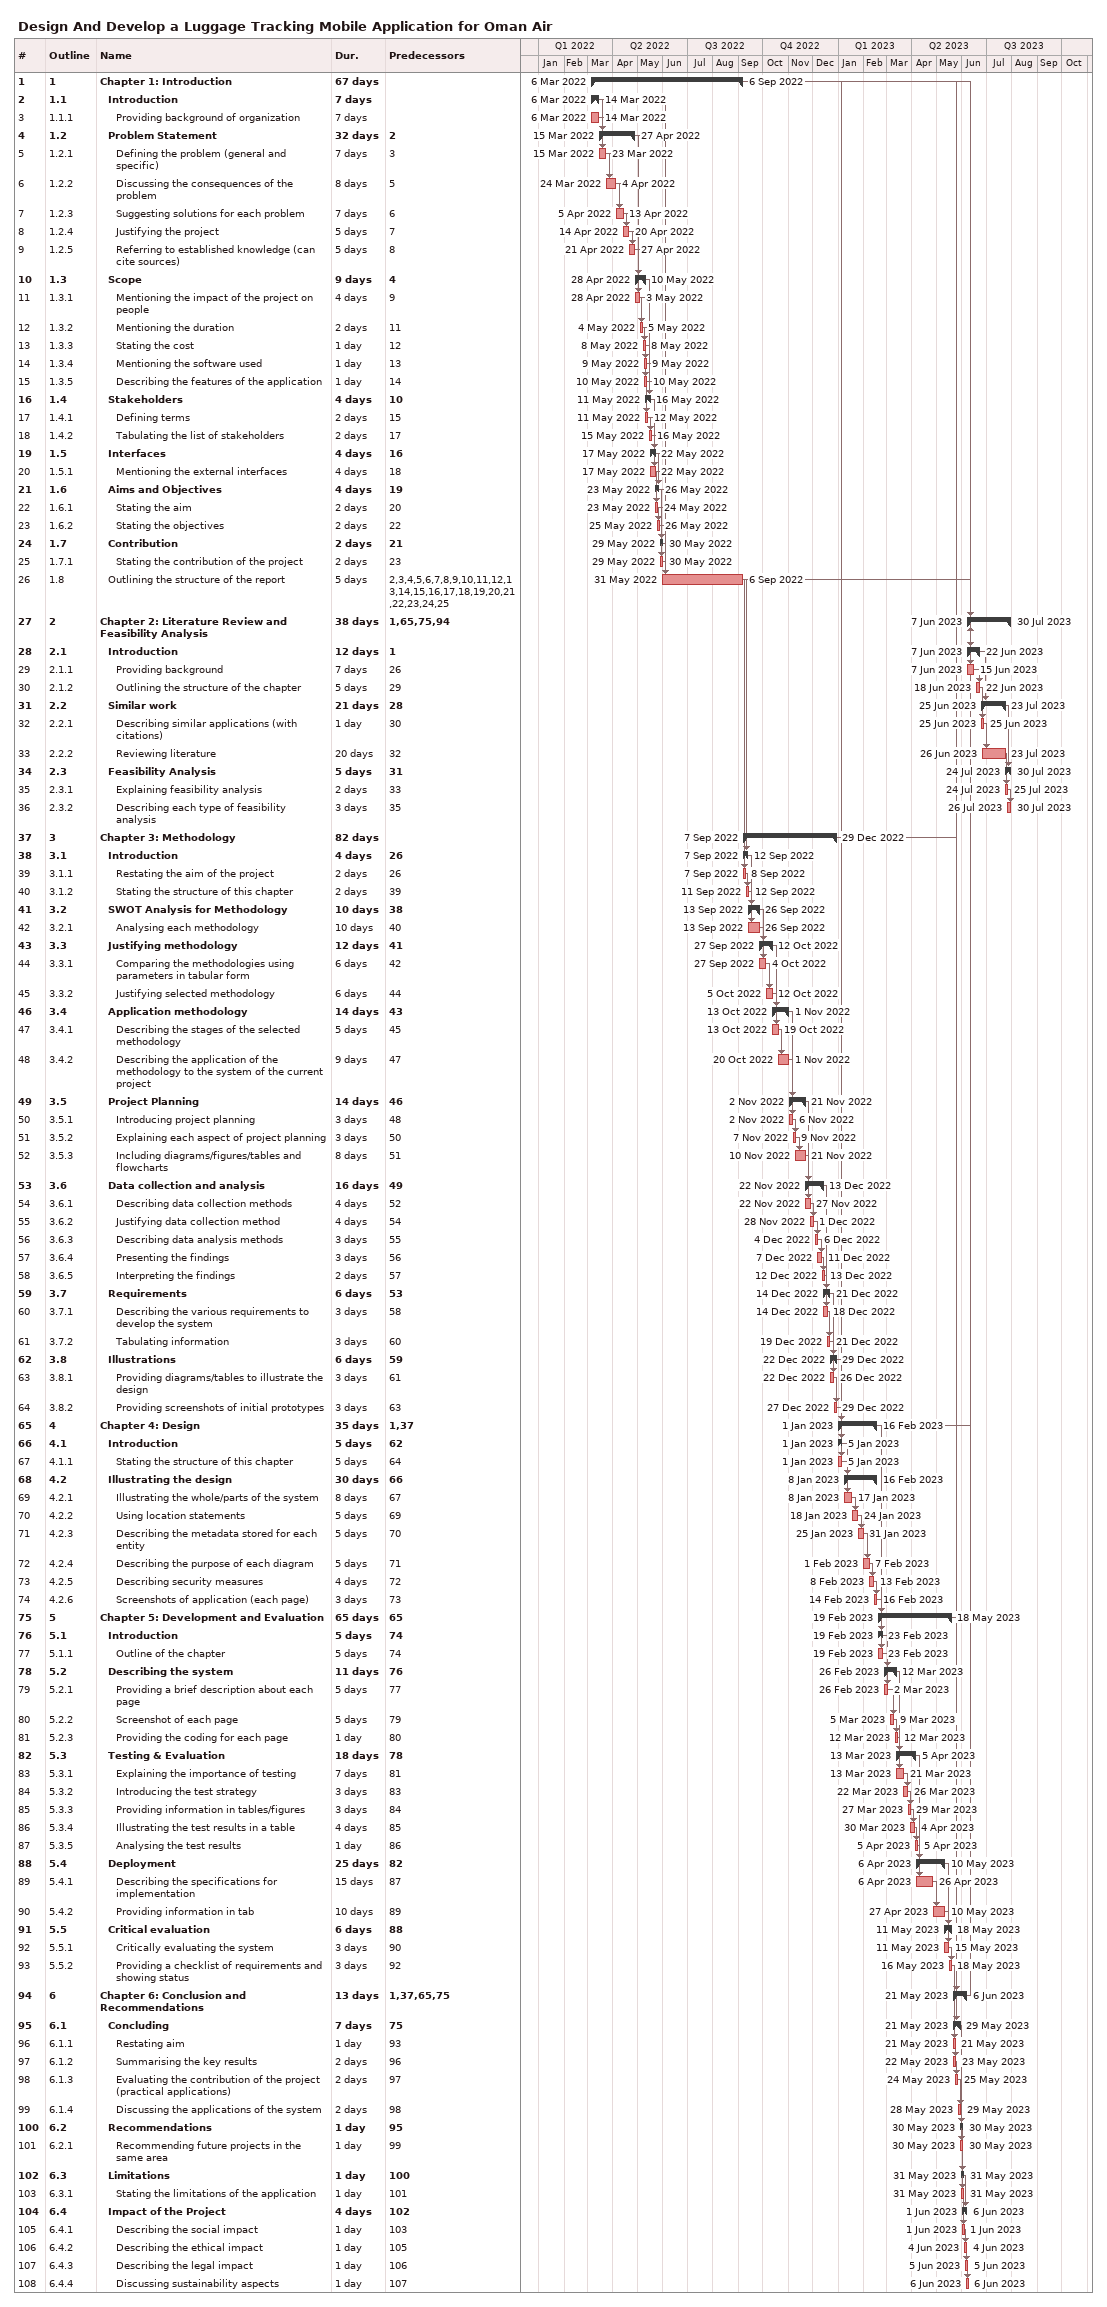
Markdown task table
Design And Develop a Luggage Tracking Mobile Application for Oman Air

| ID | WBS | Task | Duration | Start | Finish | Predecessors |
|---|---|---|---|---|---|---|
| 1 | 1 | **Chapter 1: Introduction** | 67d | 2022-03-06 | 2022-09-06 |  |
| 2 | 1.1 | **Introduction** | 7d | 2022-03-06 | 2022-03-14 |  |
| 3 | 1.1.1 | Providing background of organization | 7d | 2022-03-06 | 2022-03-14 |  |
| 4 | 1.2 | **Problem Statement** | 32d | 2022-03-15 | 2022-04-27 | 2 |
| 5 | 1.2.1 | Defining the problem (general and specific) | 7d | 2022-03-15 | 2022-03-23 | 3 |
| 6 | 1.2.2 | Discussing the consequences of the problem | 8d | 2022-03-24 | 2022-04-04 | 5 |
| 7 | 1.2.3 | Suggesting solutions for each problem | 7d | 2022-04-05 | 2022-04-13 | 6 |
| 8 | 1.2.4 | Justifying the project | 5d | 2022-04-14 | 2022-04-20 | 7 |
| 9 | 1.2.5 | Referring to established knowledge (can cite sources) | 5d | 2022-04-21 | 2022-04-27 | 8 |
| 10 | 1.3 | **Scope** | 9d | 2022-04-28 | 2022-05-10 | 4 |
| 11 | 1.3.1 | Mentioning the impact of the project on people | 4d | 2022-04-28 | 2022-05-03 | 9 |
| 12 | 1.3.2 | Mentioning the duration | 2d | 2022-05-04 | 2022-05-05 | 11 |
| 13 | 1.3.3 | Stating the cost | 1d | 2022-05-08 | 2022-05-08 | 12 |
| 14 | 1.3.4 | Mentioning the software used | 1d | 2022-05-09 | 2022-05-09 | 13 |
| 15 | 1.3.5 | Describing the features of the application | 1d | 2022-05-10 | 2022-05-10 | 14 |
| 16 | 1.4 | **Stakeholders** | 4d | 2022-05-11 | 2022-05-16 | 10 |
| 17 | 1.4.1 | Defining terms | 2d | 2022-05-11 | 2022-05-12 | 15 |
| 18 | 1.4.2 | Tabulating the list of stakeholders | 2d | 2022-05-15 | 2022-05-16 | 17 |
| 19 | 1.5 | **Interfaces** | 4d | 2022-05-17 | 2022-05-22 | 16 |
| 20 | 1.5.1 | Mentioning the external interfaces | 4d | 2022-05-17 | 2022-05-22 | 18 |
| 21 | 1.6 | **Aims and Objectives** | 4d | 2022-05-23 | 2022-05-26 | 19 |
| 22 | 1.6.1 | Stating the aim | 2d | 2022-05-23 | 2022-05-24 | 20 |
| 23 | 1.6.2 | Stating the objectives | 2d | 2022-05-25 | 2022-05-26 | 22 |
| 24 | 1.7 | **Contribution** | 2d | 2022-05-29 | 2022-05-30 | 21 |
| 25 | 1.7.1 | Stating the contribution of the project | 2d | 2022-05-29 | 2022-05-30 | 23 |
| 26 | 1.8 | Outlining the structure of the report | 5d | 2022-05-31 | 2022-09-06 | 2, 3, 4, 5, 6, 7, 8, 9, 10, 11, 12, 13, 14, 15, 16, 17, 18, 19, 20, 21, 22, 23, 24, 25 |
| 27 | 2 | **Chapter 2: Literature Review and Feasibility Analysis** | 38d | 2023-06-07 | 2023-07-30 | 1, 65, 75, 94 |
| 28 | 2.1 | **Introduction** | 12d | 2023-06-07 | 2023-06-22 | 1 |
| 29 | 2.1.1 | Providing background | 7d | 2023-06-07 | 2023-06-15 | 26 |
| 30 | 2.1.2 | Outlining the structure of the chapter | 5d | 2023-06-18 | 2023-06-22 | 29 |
| 31 | 2.2 | **Similar work** | 21d | 2023-06-25 | 2023-07-23 | 28 |
| 32 | 2.2.1 | Describing similar applications (with citations) | 1d | 2023-06-25 | 2023-06-25 | 30 |
| 33 | 2.2.2 | Reviewing literature | 20d | 2023-06-26 | 2023-07-23 | 32 |
| 34 | 2.3 | **Feasibility Analysis** | 5d | 2023-07-24 | 2023-07-30 | 31 |
| 35 | 2.3.1 | Explaining feasibility analysis | 2d | 2023-07-24 | 2023-07-25 | 33 |
| 36 | 2.3.2 | Describing each type of feasibility analysis | 3d | 2023-07-26 | 2023-07-30 | 35 |
| 37 | 3 | **Chapter 3: Methodology** | 82d | 2022-09-07 | 2022-12-29 |  |
| 38 | 3.1 | **Introduction** | 4d | 2022-09-07 | 2022-09-12 | 26 |
| 39 | 3.1.1 | Restating the aim of the project | 2d | 2022-09-07 | 2022-09-08 | 26 |
| 40 | 3.1.2 | Stating the structure of this chapter | 2d | 2022-09-11 | 2022-09-12 | 39 |
| 41 | 3.2 | **SWOT Analysis for Methodology** | 10d | 2022-09-13 | 2022-09-26 | 38 |
| 42 | 3.2.1 | Analysing each methodology | 10d | 2022-09-13 | 2022-09-26 | 40 |
| 43 | 3.3 | **Justifying methodology** | 12d | 2022-09-27 | 2022-10-12 | 41 |
| 44 | 3.3.1 | Comparing the methodologies using parameters in tabular form | 6d | 2022-09-27 | 2022-10-04 | 42 |
| 45 | 3.3.2 | Justifying selected methodology | 6d | 2022-10-05 | 2022-10-12 | 44 |
| 46 | 3.4 | **Application methodology** | 14d | 2022-10-13 | 2022-11-01 | 43 |
| 47 | 3.4.1 | Describing the stages of the selected methodology | 5d | 2022-10-13 | 2022-10-19 | 45 |
| 48 | 3.4.2 | Describing the application of the methodology to the system of the current project | 9d | 2022-10-20 | 2022-11-01 | 47 |
| 49 | 3.5 | **Project Planning** | 14d | 2022-11-02 | 2022-11-21 | 46 |
| 50 | 3.5.1 | Introducing project planning | 3d | 2022-11-02 | 2022-11-06 | 48 |
| 51 | 3.5.2 | Explaining each aspect of project planning | 3d | 2022-11-07 | 2022-11-09 | 50 |
| 52 | 3.5.3 | Including diagrams/figures/tables and flowcharts | 8d | 2022-11-10 | 2022-11-21 | 51 |
| 53 | 3.6 | **Data collection and analysis** | 16d | 2022-11-22 | 2022-12-13 | 49 |
| 54 | 3.6.1 | Describing data collection methods | 4d | 2022-11-22 | 2022-11-27 | 52 |
| 55 | 3.6.2 | Justifying data collection method | 4d | 2022-11-28 | 2022-12-01 | 54 |
| 56 | 3.6.3 | Describing data analysis methods | 3d | 2022-12-04 | 2022-12-06 | 55 |
| 57 | 3.6.4 | Presenting the findings | 3d | 2022-12-07 | 2022-12-11 | 56 |
| 58 | 3.6.5 | Interpreting the findings | 2d | 2022-12-12 | 2022-12-13 | 57 |
| 59 | 3.7 | **Requirements** | 6d | 2022-12-14 | 2022-12-21 | 53 |
| 60 | 3.7.1 | Describing the various requirements to develop the system | 3d | 2022-12-14 | 2022-12-18 | 58 |
| 61 | 3.7.2 | Tabulating information | 3d | 2022-12-19 | 2022-12-21 | 60 |
| 62 | 3.8 | **Illustrations** | 6d | 2022-12-22 | 2022-12-29 | 59 |
| 63 | 3.8.1 | Providing diagrams/tables to illustrate the design | 3d | 2022-12-22 | 2022-12-26 | 61 |
| 64 | 3.8.2 | Providing screenshots of initial prototypes | 3d | 2022-12-27 | 2022-12-29 | 63 |
| 65 | 4 | **Chapter 4: Design** | 35d | 2023-01-01 | 2023-02-16 | 1, 37 |
| 66 | 4.1 | **Introduction** | 5d | 2023-01-01 | 2023-01-05 | 62 |
| 67 | 4.1.1 | Stating the structure of this chapter | 5d | 2023-01-01 | 2023-01-05 | 64 |
| 68 | 4.2 | **Illustrating the design** | 30d | 2023-01-08 | 2023-02-16 | 66 |
| 69 | 4.2.1 | Illustrating the whole/parts of the system | 8d | 2023-01-08 | 2023-01-17 | 67 |
| 70 | 4.2.2 | Using location statements | 5d | 2023-01-18 | 2023-01-24 | 69 |
| 71 | 4.2.3 | Describing the metadata stored for each entity | 5d | 2023-01-25 | 2023-01-31 | 70 |
| 72 | 4.2.4 | Describing the purpose of each diagram | 5d | 2023-02-01 | 2023-02-07 | 71 |
| 73 | 4.2.5 | Describing security measures | 4d | 2023-02-08 | 2023-02-13 | 72 |
| 74 | 4.2.6 | Screenshots of application (each page) | 3d | 2023-02-14 | 2023-02-16 | 73 |
| 75 | 5 | **Chapter 5: Development and Evaluation** | 65d | 2023-02-19 | 2023-05-18 | 65 |
| 76 | 5.1 | **Introduction** | 5d | 2023-02-19 | 2023-02-23 | 74 |
| 77 | 5.1.1 | Outline of the chapter | 5d | 2023-02-19 | 2023-02-23 | 74 |
| 78 | 5.2 | **Describing the system** | 11d | 2023-02-26 | 2023-03-12 | 76 |
| 79 | 5.2.1 | Providing a brief description about each page | 5d | 2023-02-26 | 2023-03-02 | 77 |
| 80 | 5.2.2 | Screenshot of each page | 5d | 2023-03-05 | 2023-03-09 | 79 |
| 81 | 5.2.3 | Providing the coding for each page | 1d | 2023-03-12 | 2023-03-12 | 80 |
| 82 | 5.3 | **Testing & Evaluation** | 18d | 2023-03-13 | 2023-04-05 | 78 |
| 83 | 5.3.1 | Explaining the importance of testing | 7d | 2023-03-13 | 2023-03-21 | 81 |
| 84 | 5.3.2 | Introducing the test strategy | 3d | 2023-03-22 | 2023-03-26 | 83 |
| 85 | 5.3.3 | Providing information in tables/figures | 3d | 2023-03-27 | 2023-03-29 | 84 |
| 86 | 5.3.4 | Illustrating the test results in a table | 4d | 2023-03-30 | 2023-04-04 | 85 |
| 87 | 5.3.5 | Analysing the test results | 1d | 2023-04-05 | 2023-04-05 | 86 |
| 88 | 5.4 | **Deployment** | 25d | 2023-04-06 | 2023-05-10 | 82 |
| 89 | 5.4.1 | Describing the specifications for implementation | 15d | 2023-04-06 | 2023-04-26 | 87 |
| 90 | 5.4.2 | Providing information in tab | 10d | 2023-04-27 | 2023-05-10 | 89 |
| 91 | 5.5 | **Critical evaluation** | 6d | 2023-05-11 | 2023-05-18 | 88 |
| 92 | 5.5.1 | Critically evaluating the system | 3d | 2023-05-11 | 2023-05-15 | 90 |
| 93 | 5.5.2 | Providing a checklist of requirements and showing status | 3d | 2023-05-16 | 2023-05-18 | 92 |
| 94 | 6 | **Chapter 6: Conclusion and Recommendations** | 13d | 2023-05-21 | 2023-06-06 | 1, 37, 65, 75 |
| 95 | 6.1 | **Concluding** | 7d | 2023-05-21 | 2023-05-29 | 75 |
| 96 | 6.1.1 | Restating aim | 1d | 2023-05-21 | 2023-05-21 | 93 |
| 97 | 6.1.2 | Summarising the key results | 2d | 2023-05-22 | 2023-05-23 | 96 |
| 98 | 6.1.3 | Evaluating the contribution of the project (practical applications) | 2d | 2023-05-24 | 2023-05-25 | 97 |
| 99 | 6.1.4 | Discussing the applications of the system | 2d | 2023-05-28 | 2023-05-29 | 98 |
| 100 | 6.2 | **Recommendations** | 1d | 2023-05-30 | 2023-05-30 | 95 |
| 101 | 6.2.1 | Recommending future projects in the same area | 1d | 2023-05-30 | 2023-05-30 | 99 |
| 102 | 6.3 | **Limitations** | 1d | 2023-05-31 | 2023-05-31 | 100 |
| 103 | 6.3.1 | Stating the limitations of the application | 1d | 2023-05-31 | 2023-05-31 | 101 |
| 104 | 6.4 | **Impact of the Project** | 4d | 2023-06-01 | 2023-06-06 | 102 |
| 105 | 6.4.1 | Describing the social impact | 1d | 2023-06-01 | 2023-06-01 | 103 |
| 106 | 6.4.2 | Describing the ethical impact | 1d | 2023-06-04 | 2023-06-04 | 105 |
| 107 | 6.4.3 | Describing the legal impact | 1d | 2023-06-05 | 2023-06-05 | 106 |
| 108 | 6.4.4 | Discussing sustainability aspects | 1d | 2023-06-06 | 2023-06-06 | 107 |
